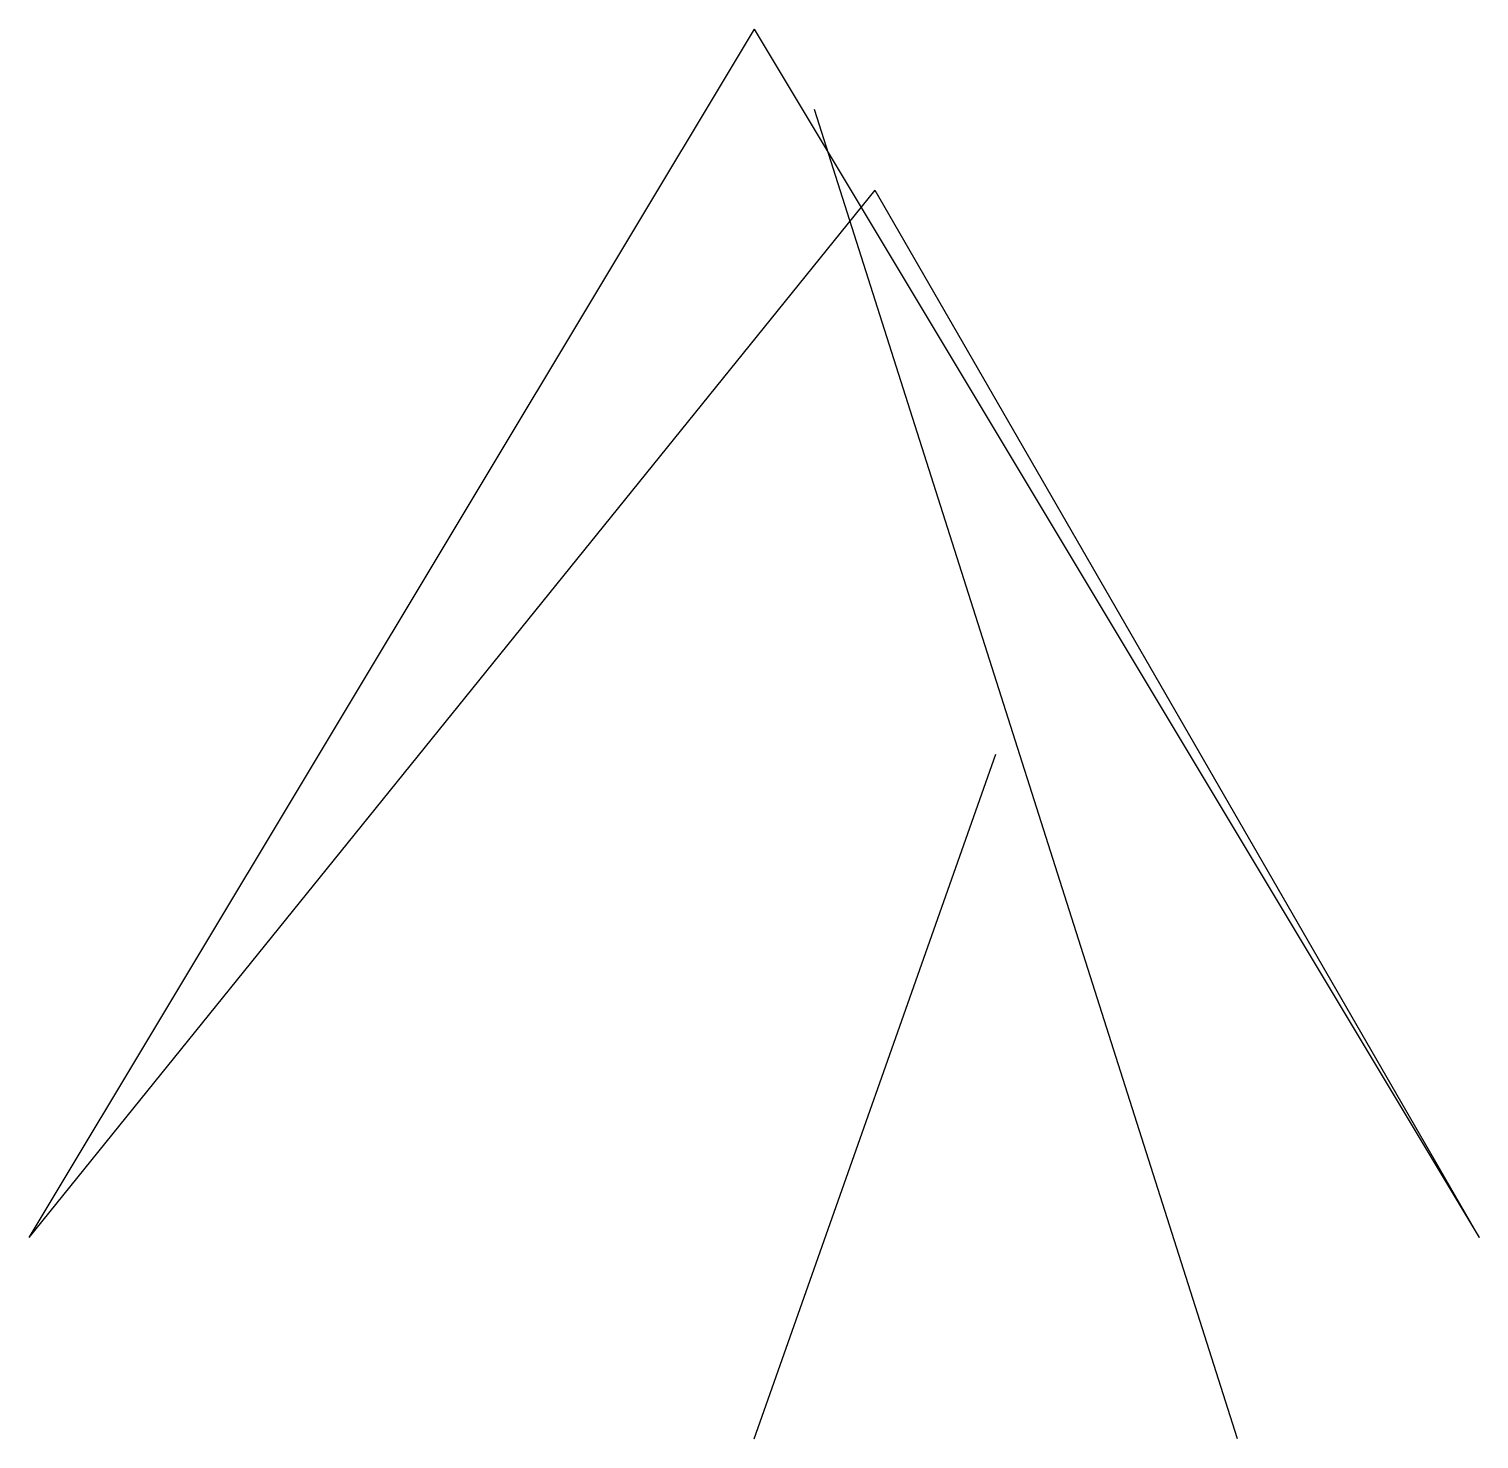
# Model space of a CAD drawing. Header units: millimetres. Extents: x -180 to 180, y 250 to 600.
import ezdxf

# ---------------------------------------------------------------- set-up
doc = ezdxf.new("R2010")
doc.units = ezdxf.units.MM

msp = doc.modelspace()

# ---------------------------------------------------------------- linework, layer by layer
for points in [[(0, 600, 100), (-180, 300, 100)], [(0, 600, 100), (180, 300, 100)], [(120, 250, 230), (15, 580, 230)], [(30, 560, 400), (-180, 300, 400)], [(30, 560, 400), (180, 300, 400)], [(0, 250, 550), (60, 420, 170)]]:
    msp.add_polyline3d(points)

doc.saveas('drawing.dxf')
